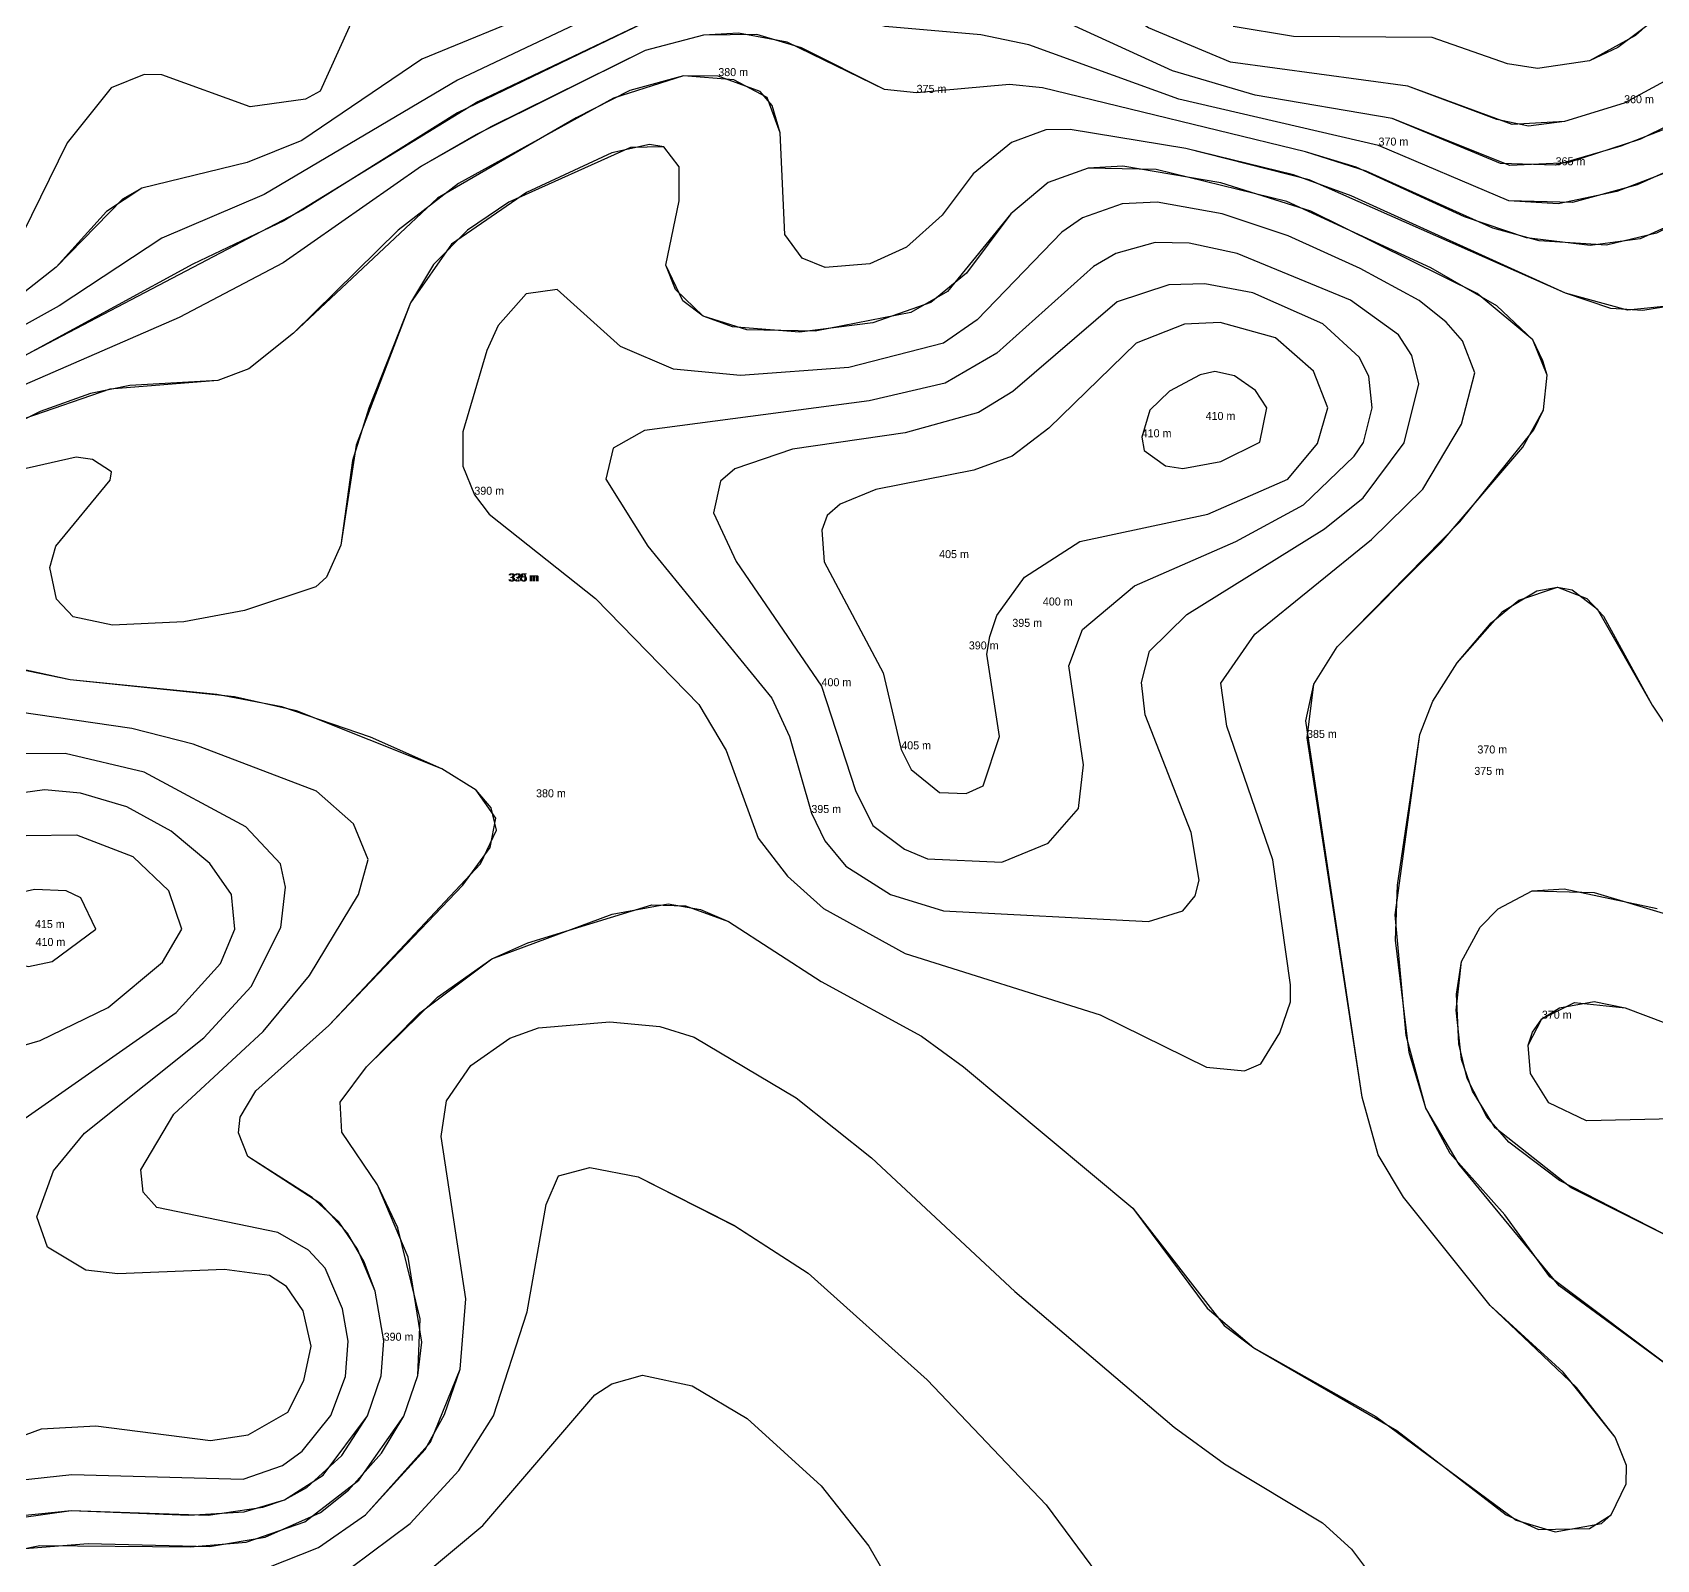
# Model space of a CAD drawing. Extents: x 104.513 to 104.5295, y 28.4567 to 28.4663.
# Drawn here: x 104.520084 to 104.523953, y 28.459184 to 28.462821 of the extents above; entities that cross this region are included whole.
import ezdxf

# ---------------------------------------------------------------- set-up
doc = ezdxf.new("R2010")
doc.units = 0
doc.header["$MEASUREMENT"] = 0
for name, color, linetype in [('Contour_Line_Intermediate', 7, 'Continuous'), ('Contour_Line_Major', 7, 'Continuous'), ('Contour_Line_Minor', 7, 'Continuous'), ('FeatureAttribs', 7, 'Continuous'), ('Iso-height_Area', 7, 'Continuous')]:
    doc.layers.add(name, color=color, linetype=linetype)

# ---------------------------------------------------------------- blocks, each defined once
blk = doc.blocks.new('FEATURE')

msp = doc.modelspace()

# ---------------------------------------------------------------- linework, layer by layer
at = {"layer": 'Contour_Line_Intermediate', "color": 36, "true_color": 0x804000}
for points in [[(104.524072, 28.462401, 375), (104.5239137, 28.4623294, 375), (104.5237947, 28.4623138, 375), (104.523643, 28.4623315, 375), (104.5234948, 28.4623816, 375), (104.5232368, 28.4625002, 375), (104.5231166, 28.4625367, 375), (104.52249, 28.4626887, 375), (104.5224114, 28.4626971, 375), (104.5221901, 28.4626771, 375), (104.5221139, 28.4626853, 375), (104.5219157, 28.4627845, 375), (104.5218093, 28.4628159, 375), (104.5216821, 28.4628145, 375), (104.5215435, 28.4627779, 375), (104.5211777, 28.4625971, 375), (104.5210109, 28.4625026, 375), (104.520681, 28.4622726, 375), (104.5204331, 28.4621419, 375), (104.5200652, 28.461982, 375)], [(104.523997, 28.4599458, 375), (104.5237218, 28.4600868, 375), (104.5236006, 28.4601779, 375), (104.5235484, 28.4602383, 375), (104.5235015, 28.4603295, 375), (104.5234815, 28.460412, 375), (104.5234763, 28.4605302, 375), (104.523488, 28.4606086, 375), (104.5235326, 28.4606903, 375), (104.5235752, 28.4607337, 375), (104.5236561, 28.4607767, 375), (104.5238044, 28.460773, 375), (104.5240219, 28.4607075, 375)], [(104.5208432, 28.4591648, 375), (104.5209837, 28.4592701, 375), (104.5210998, 28.4593964, 375), (104.5211825, 28.4595266, 375), (104.5212627, 28.4597741, 375), (104.521308, 28.4600296, 375), (104.5213372, 28.460098, 375), (104.521412, 28.4601179, 375), (104.5215266, 28.4600954, 375), (104.5217544, 28.4599804, 375), (104.5219316, 28.4598662, 375), (104.5222155, 28.4596118, 375), (104.5224986, 28.4593145, 375), (104.5227091, 28.4590298, 375)]]:
    msp.add_polyline3d(points, dxfattribs=at)
at = {"layer": 'Contour_Line_Major', "color": 36, "true_color": 0x804000}
for points in [[(104.5232754, 28.4619273, 400), (104.5232675, 28.462002, 400), (104.5232442, 28.4620474, 400), (104.5231579, 28.462127, 400), (104.5229908, 28.4622006, 400), (104.5228763, 28.4622223, 400), (104.5227912, 28.4622197, 400), (104.5226676, 28.4621793, 400), (104.5224195, 28.4619662, 400), (104.5223377, 28.461916, 400), (104.5221629, 28.4618676, 400), (104.5218941, 28.4618282, 400), (104.521757, 28.4617813, 400), (104.5217227, 28.4617523, 400), (104.5217062, 28.4616771, 400), (104.52176, 28.461561, 400), (104.5219636, 28.4612639, 400), (104.5220442, 28.4610157, 400), (104.522086, 28.4609319, 400), (104.5221614, 28.460876, 400), (104.5222158, 28.4608529, 400), (104.5223931, 28.4608447, 400), (104.5225032, 28.46089, 400), (104.5225757, 28.4609726, 400), (104.5225874, 28.4610771, 400), (104.5225529, 28.4613123, 400), (104.5225849, 28.4613988, 400), (104.5227093, 28.461503, 400), (104.5229501, 28.4616086, 400), (104.5231116, 28.4616956, 400), (104.5232325, 28.4618118, 400), (104.5232549, 28.4618441, 400), (104.5232754, 28.4619273, 400)], [(104.5207478, 28.4596923, 400), (104.520729, 28.4597762, 400), (104.5206888, 28.4598342, 400), (104.5206488, 28.4598602, 400), (104.5205417, 28.4598752, 400), (104.5202874, 28.4598648, 400), (104.5202109, 28.4598735, 400), (104.52012, 28.4599282, 400), (104.5200944, 28.4600001, 400), (104.5201344, 28.46011, 400), (104.5202082, 28.4601998, 400), (104.5204924, 28.4604265, 400), (104.5206049, 28.4605492, 400), (104.5206753, 28.4606897, 400), (104.5206871, 28.4607857, 400), (104.5206746, 28.4608407, 400), (104.5205921, 28.4609288, 400), (104.5203504, 28.4610591, 400), (104.5201622, 28.4611034, 400), (104.5199324, 28.4611019, 400)], [(104.5197697, 28.4593715, 400), (104.5201052, 28.4594951, 400), (104.520235, 28.4595027, 400), (104.5205084, 28.4594679, 400), (104.5205979, 28.4594814, 400), (104.5206926, 28.4595348, 400), (104.5207302, 28.4596103, 400), (104.5207478, 28.4596923, 400)]]:
    msp.add_polyline3d(points, dxfattribs=at)
at = {"layer": 'Contour_Line_Minor', "color": 36, "true_color": 0x804000}
for points in [[(104.5240482, 28.4627465, 360), (104.5238754, 28.4626524, 360), (104.5237331, 28.4626086, 360), (104.5236477, 28.4625981, 360), (104.5235723, 28.4626134, 360), (104.5233602, 28.4626933, 360), (104.5229377, 28.4627502, 360), (104.5227421, 28.4628319, 360), (104.522491, 28.4629953, 360), (104.5223798, 28.4630492, 360), (104.5221221, 28.4631149, 360), (104.5219604, 28.4631222, 360), (104.5218305, 28.4631018, 360), (104.5216774, 28.4630521, 360), (104.5212984, 28.4628745, 360), (104.5210118, 28.4627573, 360), (104.5207254, 28.462564, 360), (104.5205956, 28.4625115, 360), (104.5203449, 28.4624504, 360), (104.52026, 28.4623944, 360), (104.5201401, 28.4622623, 360), (104.5200511, 28.4621916, 360)], [(104.523991, 28.4625975, 365), (104.5238673, 28.4625504, 365), (104.5237122, 28.4625046, 365), (104.5235809, 28.4625089, 365), (104.5233232, 28.4626157, 365), (104.5229969, 28.4626719, 365), (104.5227997, 28.4627295, 365), (104.5223808, 28.4629219, 365), (104.5219779, 28.4630063, 365), (104.5218647, 28.4630127, 365), (104.5217276, 28.4629887, 365), (104.5215096, 28.4629037, 365), (104.5210966, 28.4627073, 365), (104.5206357, 28.4624351, 365), (104.5203923, 28.4623314, 365), (104.520148, 28.4621698, 365), (104.5196855, 28.4619133, 365)], [(104.5239926, 28.4624934, 370), (104.5238582, 28.4624418, 370), (104.5237186, 28.462413, 370), (104.5236011, 28.4624202, 370), (104.5232904, 28.4625515, 370), (104.5228148, 28.4626619, 370), (104.5224571, 28.4627917, 370), (104.5223427, 28.4628152, 370), (104.522115, 28.4628351, 370), (104.5218523, 28.4629121, 370), (104.5217324, 28.4629061, 370), (104.5215857, 28.462865, 370), (104.5211445, 28.4626561, 370), (104.5206826, 28.4623727, 370), (104.520466, 28.4622695, 370), (104.5197186, 28.4618627, 370)], [(104.5208577, 28.4628757, 355), (104.5207695, 28.4626809, 355), (104.5207345, 28.4626617, 355), (104.5206025, 28.4626437, 355), (104.5203924, 28.4627199, 355), (104.5203501, 28.4627212, 355), (104.5202716, 28.4626892, 355), (104.5201664, 28.462558, 355), (104.52006, 28.4623412, 355)], [(104.5239865, 28.4628892, 355), (104.5239026, 28.4628139, 355), (104.5237926, 28.4627534, 355), (104.5236691, 28.462735, 355), (104.5235972, 28.4627464, 355), (104.5234178, 28.4628093, 355), (104.5230875, 28.4628115, 355), (104.5229444, 28.462835, 355)], [(104.5239937, 28.4621709, 380), (104.5239202, 28.4621591, 380), (104.5238436, 28.4621636, 380), (104.523736, 28.4622003, 380), (104.5232256, 28.4624318, 380), (104.5230875, 28.462482, 380), (104.5228313, 28.4625446, 380), (104.5225562, 28.46259, 380), (104.522498, 28.4625893, 380), (104.522416, 28.4625588, 380), (104.5223248, 28.462484, 380), (104.5222508, 28.4623862, 380), (104.5221662, 28.4623094, 380), (104.5220785, 28.46227, 380), (104.5219725, 28.4622612, 380), (104.5219172, 28.4622838, 380), (104.5218761, 28.4623399, 380), (104.5218653, 28.4625823, 380), (104.5218459, 28.4626472, 380), (104.5218177, 28.4626802, 380), (104.5217177, 28.462717, 380), (104.5216347, 28.4627174, 380), (104.5215072, 28.4626827, 380), (104.5213795, 28.4626179, 380), (104.5210485, 28.4624266, 380), (104.5207062, 28.4621047, 380), (104.5205998, 28.4620196, 380), (104.5205254, 28.4619924, 380), (104.5202686, 28.4619715, 380), (104.5200658, 28.4619015, 380)], [(104.5200457, 28.4592086, 385), (104.5202163, 28.4592223, 385), (104.520506, 28.459215, 385), (104.5206385, 28.459237, 385), (104.5207705, 28.4592962, 385), (104.520837, 28.459349, 385), (104.5209157, 28.4594377, 385), (104.5209685, 28.4595259, 385), (104.5210021, 28.4596226, 385), (104.5210077, 28.4597571, 385), (104.5209542, 28.4599744, 385), (104.5209061, 28.4600767, 385), (104.5208212, 28.4602019, 385), (104.5208173, 28.4602736, 385), (104.5208796, 28.4603578, 385), (104.5210491, 28.4605237, 385), (104.5211782, 28.4606151, 385), (104.5212639, 28.460653, 385), (104.5215593, 28.4607434, 385), (104.5216398, 28.4607412, 385), (104.5217416, 28.4607036, 385), (104.5219625, 28.4605607, 385), (104.5222019, 28.4604307, 385), (104.522302, 28.4603577, 385), (104.5227055, 28.4600208, 385), (104.5229225, 28.4597417, 385), (104.5229937, 28.4596884, 385), (104.523334, 28.4594917, 385), (104.5235943, 28.4592909, 385), (104.5236716, 28.4592558, 385), (104.5237928, 28.4592581, 385), (104.5238449, 28.4592902, 385), (104.5238799, 28.459364, 385), (104.5238808, 28.4594078, 385), (104.5238544, 28.4594753, 385), (104.5237623, 28.459594, 385), (104.5235567, 28.4597889, 385), (104.52335, 28.4600469, 385), (104.5232898, 28.4601479, 385), (104.5232517, 28.4602853, 385), (104.5231201, 28.4611408, 385), (104.5231359, 28.4612689, 385), (104.5231915, 28.4613579, 385), (104.5234842, 28.4616553, 385), (104.5236601, 28.4618744, 385), (104.5236837, 28.4619225, 385), (104.5236918, 28.4620048, 385), (104.5236577, 28.4620893, 385), (104.5235253, 28.4621996, 385), (104.523129, 28.4623952, 385), (104.5229146, 28.462463, 385), (104.5226816, 28.4625023, 385), (104.5225984, 28.4624981, 385), (104.5225032, 28.4624636, 385), (104.5224145, 28.4623892, 385), (104.5222634, 28.4622043, 385), (104.522176, 28.4621544, 385), (104.5219483, 28.4621095, 385), (104.5217856, 28.4621124, 385), (104.5216814, 28.462145, 385), (104.5216154, 28.4622084, 385), (104.5215926, 28.4622668, 385), (104.5216242, 28.4624201, 385), (104.5216245, 28.4625012, 385), (104.5215877, 28.4625488, 385), (104.5215088, 28.4625473, 385), (104.5212186, 28.4624165, 385), (104.5211203, 28.4623504, 385), (104.5210395, 28.4622687, 385), (104.5209844, 28.462177, 385), (104.5208854, 28.4619264, 385), (104.5208461, 28.4618017, 385), (104.5208182, 28.4615998, 385), (104.5207844, 28.4615233, 385), (104.5207592, 28.461501, 385), (104.5205891, 28.4614446, 385), (104.5204448, 28.4614172, 385), (104.5202744, 28.4614093, 385), (104.5201811, 28.4614293, 385), (104.5201416, 28.4614712, 385), (104.5201256, 28.4615468, 385), (104.5201396, 28.4615974, 385), (104.5202691, 28.4617547, 385), (104.520272, 28.4617746, 385), (104.5202273, 28.4618038, 385), (104.5201882, 28.4618093, 385), (104.5200516, 28.4617784, 385)], [(104.5235201, 28.4620101, 390), (104.5234904, 28.4620865, 390), (104.5234513, 28.4621307, 390), (104.5233868, 28.4621828, 390), (104.523247, 28.4622586, 390), (104.523075, 28.4623369, 390), (104.5229176, 28.4623888, 390), (104.522763, 28.4624166, 390), (104.5226799, 28.4624126, 390), (104.5225853, 28.4623791, 390), (104.5225357, 28.4623455, 390), (104.522334, 28.4621369, 390), (104.5222541, 28.462081, 390), (104.5220289, 28.4620229, 390), (104.5217707, 28.4620039, 390), (104.5216109, 28.4620192, 390), (104.521485, 28.4620728, 390), (104.5213339, 28.462209, 390), (104.5212598, 28.4621985, 390), (104.521193, 28.4621233, 390), (104.5211667, 28.4620636, 390), (104.5211091, 28.4618695, 390), (104.5211089, 28.4617883, 390), (104.5211366, 28.46172, 390), (104.5211719, 28.4616734, 390), (104.5214252, 28.461473, 390), (104.5216712, 28.4612208, 390), (104.5217362, 28.4611108, 390), (104.5218126, 28.4609021, 390), (104.5218825, 28.4608113, 390), (104.5219683, 28.4607349, 390), (104.5221629, 28.4606277, 390), (104.5226276, 28.4604816, 390), (104.522881, 28.4603568, 390), (104.5229711, 28.4603478, 390), (104.5230103, 28.4603647, 390), (104.5230549, 28.4604388, 390), (104.5230803, 28.4605121, 390), (104.5230804, 28.4605527, 390), (104.5230387, 28.4608508, 390), (104.522929, 28.4611688, 390), (104.522915, 28.4612716, 390), (104.5229956, 28.4613877, 390), (104.523274, 28.4616134, 390), (104.5233956, 28.461733, 390), (104.5234884, 28.4618878, 390), (104.5235201, 28.4620101, 390)], [(104.5233861, 28.4619839, 395), (104.5233694, 28.4620515, 395), (104.5233376, 28.4621005, 395), (104.5232238, 28.4621837, 395), (104.5229538, 28.4622945, 395), (104.5228396, 28.4623192, 395), (104.522758, 28.4623206, 395), (104.5226645, 28.4622943, 395), (104.5226114, 28.4622637, 395), (104.5223815, 28.4620575, 395), (104.5222582, 28.461986, 395), (104.5220771, 28.4619437, 395), (104.521542, 28.4618728, 395), (104.5214672, 28.4618309, 395), (104.5214501, 28.4617573, 395), (104.5215502, 28.4615974, 395), (104.5218449, 28.4612356, 395), (104.521887, 28.461144, 395), (104.5219394, 28.460962, 395), (104.5219718, 28.460896, 395), (104.5220215, 28.4608356, 395), (104.5221275, 28.4607677, 395), (104.5222543, 28.4607287, 395), (104.5227423, 28.460704, 395), (104.5228242, 28.4607287, 395), (104.5228534, 28.4607651, 395), (104.5228632, 28.4608023, 395), (104.5228443, 28.4609158, 395), (104.5227346, 28.4611957, 395), (104.5227261, 28.4612731, 395), (104.5227445, 28.4613477, 395), (104.5228334, 28.4614344, 395), (104.5231614, 28.4616389, 395), (104.5232534, 28.4617124, 395), (104.5233514, 28.4618435, 395), (104.5233861, 28.4619839, 395)], [(104.5231698, 28.4619273, 405), (104.5231355, 28.4620144, 405), (104.523045, 28.4620938, 405), (104.5229133, 28.4621299, 405), (104.5228279, 28.4621261, 405), (104.5227129, 28.4620807, 405), (104.5225052, 28.4618787, 405), (104.5224176, 28.4618121, 405), (104.522326, 28.4617783, 405), (104.5220928, 28.4617321, 405), (104.5220078, 28.4616978, 405), (104.5219771, 28.4616708, 405), (104.5219642, 28.4616356, 405), (104.5219702, 28.4615601, 405), (104.5221103, 28.4612962, 405), (104.5221535, 28.4611136, 405), (104.5221775, 28.4610653, 405), (104.5222448, 28.4610106, 405), (104.5223085, 28.4610083, 405), (104.5223485, 28.4610266, 405), (104.5223872, 28.4611441, 405), (104.5223575, 28.4613407, 405), (104.5223648, 28.4613822, 405), (104.5223814, 28.4614322, 405), (104.5224471, 28.4615236, 405), (104.5225792, 28.4616084, 405), (104.5228835, 28.4616741, 405), (104.5230745, 28.4617574, 405), (104.523145, 28.4618417, 405), (104.5231698, 28.4619273, 405)], [(104.5230246, 28.4619273, 410), (104.5229972, 28.4619685, 410), (104.5229472, 28.4620035, 410), (104.5229005, 28.4620135, 410), (104.5228658, 28.4620059, 410), (104.5227923, 28.4619666, 410), (104.5227454, 28.4619217, 410), (104.5227263, 28.4618569, 410), (104.5227324, 28.4618254, 410), (104.5227828, 28.4617885, 410), (104.522824, 28.4617827, 410), (104.5229148, 28.461799, 410), (104.5230075, 28.4618455, 410), (104.5230246, 28.4619273, 410)], [(104.5240077, 28.4596256, 380), (104.5236984, 28.4598576, 380), (104.5235911, 28.4600053, 380), (104.5234614, 28.460151, 380), (104.523403, 28.4602588, 380), (104.5233559, 28.460432, 380), (104.52333, 28.4607194, 380), (104.5233888, 28.4611487, 380), (104.52342, 28.4612283, 380), (104.5234776, 28.4613194, 380), (104.5235584, 28.4614148, 380), (104.5236248, 28.4614691, 380), (104.5237168, 28.4615001, 380), (104.5237517, 28.4614939, 380), (104.5238109, 28.4614486, 380), (104.5239421, 28.4612192, 380), (104.5241268, 28.4609437, 380)], [(104.5200126, 28.4592844, 390), (104.5201762, 28.4593011, 390), (104.5205029, 28.4592898, 390), (104.5206326, 28.4593087, 390), (104.5206841, 28.4593261, 390), (104.5207766, 28.4593853, 390), (104.5208821, 28.4595263, 390), (104.5209149, 28.4596214, 390), (104.5209206, 28.4597052, 390), (104.5209003, 28.4598235, 390), (104.5208741, 28.4598932, 390), (104.5208341, 28.4599616, 390), (104.5207713, 28.4600313, 390), (104.5205969, 28.4601437, 390), (104.5205749, 28.4602002, 390), (104.5205786, 28.4602376, 390), (104.5206159, 28.4603001, 390), (104.5207899, 28.4604556, 390), (104.5211516, 28.4608407, 390), (104.5211895, 28.4609214, 390), (104.5211769, 28.4609745, 390), (104.5211412, 28.4610166, 390), (104.5210588, 28.4610675, 390), (104.5207128, 28.4612057, 390), (104.5205654, 28.4612387, 390), (104.520174, 28.4612788, 390), (104.5197958, 28.461357, 390)], [(104.5208838, 28.4608512, 395), (104.5208488, 28.4609366, 395), (104.5207608, 28.4610144, 395), (104.5204666, 28.4611262, 395), (104.520321, 28.4611635, 395), (104.5200474, 28.4612027, 395)], [(104.520566, 28.4606857, 405), (104.5205583, 28.460768, 405), (104.5205064, 28.4608419, 405), (104.5204144, 28.4609184, 405), (104.5203089, 28.4609767, 405), (104.5201984, 28.4610092, 405), (104.5201125, 28.461017, 405), (104.5199915, 28.4610005, 405)], [(104.5204402, 28.4606857, 410), (104.5204089, 28.460777, 410), (104.5203236, 28.4608579, 410), (104.5201898, 28.460909, 410), (104.5200685, 28.4609073, 410), (104.519934, 28.4608684, 410), (104.5198504, 28.4608113, 410), (104.5198095, 28.4607673, 410), (104.5197669, 28.4606883, 410), (104.5197663, 28.4605939, 410), (104.5197911, 28.4605089, 410), (104.5198384, 28.4604207, 410), (104.5198892, 28.4603882, 410), (104.5199682, 28.4603816, 410), (104.5201026, 28.4604204, 410), (104.5202642, 28.460499, 410), (104.5203936, 28.460607, 410), (104.5204402, 28.4606857, 410)], [(104.5200463, 28.4593727, 395), (104.5201774, 28.4593869, 395), (104.5205862, 28.4593753, 395), (104.5206795, 28.4594084, 395), (104.5207266, 28.4594419, 395), (104.5207951, 28.4595274, 395), (104.5208296, 28.4596202, 395), (104.5208358, 28.4597042, 395), (104.5208228, 28.4597814, 395), (104.520781, 28.4598782, 395), (104.5207414, 28.4599208, 395), (104.5206688, 28.4599632, 395), (104.5203801, 28.4600226, 395), (104.5203481, 28.4600587, 395), (104.5203421, 28.460112, 395), (104.5204211, 28.4602451, 395), (104.5206335, 28.4604419, 395), (104.5207443, 28.460575, 395), (104.5208609, 28.460768, 395), (104.5208838, 28.4608512, 395)], [(104.5202346, 28.4606857, 415), (104.5201993, 28.4607598, 415), (104.5201643, 28.4607763, 415), (104.5200885, 28.4607796, 415), (104.5200178, 28.4607642, 415), (104.5199371, 28.4606783, 415), (104.5199917, 28.4606145, 415), (104.5200748, 28.4605963, 415), (104.5201308, 28.4606082, 415), (104.5202346, 28.4606857, 415)], [(104.5200589, 28.4602298, 405), (104.5204263, 28.460487, 405), (104.5205322, 28.4606037, 405), (104.520566, 28.4606857, 405)], [(104.5239936, 28.4602337, 370), (104.5237855, 28.4602288, 370), (104.5236963, 28.4602719, 370), (104.5236524, 28.4603417, 370), (104.5236469, 28.460409, 370), (104.5236572, 28.4604403, 370), (104.5236795, 28.4604721, 370), (104.5237217, 28.4604977, 370), (104.5238042, 28.460513, 370), (104.5238779, 28.4604983, 370), (104.5241197, 28.4604066, 370)], [(104.5206434, 28.4591641, 380), (104.5207654, 28.459213, 380), (104.5208776, 28.4592908, 380), (104.5210197, 28.459446, 380), (104.5210657, 28.4595293, 380), (104.5211028, 28.4596373, 380), (104.5211166, 28.4598053, 380), (104.5210579, 28.4601919, 380), (104.5210701, 28.4602769, 380), (104.5211285, 28.460361, 380), (104.5212215, 28.4604259, 380), (104.5212897, 28.4604504, 380), (104.521459, 28.460465, 380), (104.5215784, 28.4604534, 380), (104.5216602, 28.4604281, 380), (104.5219032, 28.4602839, 380), (104.5220827, 28.4601411, 380), (104.522424, 28.4598226, 380), (104.5228037, 28.4594996, 380), (104.5229237, 28.4594117, 380), (104.5231566, 28.4592717, 380), (104.5232258, 28.4592087, 380), (104.523295, 28.4591168, 380)], [(104.521017, 28.4591482, 370), (104.5211568, 28.459265, 370), (104.5214234, 28.4595761, 370), (104.5214638, 28.4596029, 370), (104.5215369, 28.4596232, 370), (104.5216558, 28.4595975, 370), (104.5217868, 28.4595199, 370), (104.521963, 28.4593597, 370), (104.5220766, 28.4592163, 370), (104.5221779, 28.4590396, 370)]]:
    msp.add_polyline3d(points, dxfattribs=at)
at = {"layer": 'Iso-height_Area', "color": 3, "true_color": 0x0efe00}
msp.add_polyline3d([(104.5240482, 28.4627465, 360), (104.5238754, 28.4626524, 360), (104.5237331, 28.4626086, 360), (104.523609, 28.4626017, 360), (104.5233602, 28.4626933, 360), (104.5229377, 28.4627502, 360), (104.5227421, 28.4628319, 360), (104.522491, 28.4629953, 360), (104.5223798, 28.4630492, 360), (104.5221221, 28.4631149, 360), (104.5219604, 28.4631222, 360), (104.5218305, 28.4631018, 360), (104.5216774, 28.4630521, 360), (104.5212984, 28.4628745, 360), (104.5210118, 28.4627573, 360), (104.5207254, 28.462564, 360), (104.5205956, 28.4625115, 360), (104.5203449, 28.4624504, 360), (104.5202981, 28.4624243, 360), (104.5201401, 28.4622623, 360), (104.5200511, 28.4621916, 360)], dxfattribs=at)
at = {"layer": 'Iso-height_Area', "color": 80, "true_color": 0x2afe00}
msp.add_polyline3d([(104.5241236, 28.4626702, 365), (104.5239142, 28.462567, 365), (104.5237413, 28.4625104, 365), (104.523603, 28.462504, 365), (104.5233232, 28.4626157, 365), (104.5229969, 28.4626719, 365), (104.5227997, 28.4627295, 365), (104.5223808, 28.4629219, 365), (104.5219779, 28.4630063, 365), (104.5218647, 28.4630127, 365), (104.5217276, 28.4629887, 365), (104.5215096, 28.4629037, 365), (104.5210966, 28.4627073, 365), (104.5206357, 28.4624351, 365), (104.5203923, 28.4623314, 365), (104.520148, 28.4621698, 365), (104.5196855, 28.4619133, 365)], dxfattribs=at)
at = {"layer": 'Iso-height_Area', "color": 80, "true_color": 0x46fe00}
for points in [[(104.5240748, 28.4625331, 370), (104.5239061, 28.4624584, 370), (104.5237524, 28.4624161, 370), (104.5236011, 28.4624202, 370), (104.5232904, 28.4625515, 370), (104.5228148, 28.4626619, 370), (104.5224571, 28.4627917, 370), (104.5223427, 28.4628152, 370), (104.522115, 28.4628351, 370), (104.5218523, 28.4629121, 370), (104.5217324, 28.4629061, 370), (104.5215857, 28.462865, 370), (104.5210962, 28.4626299, 370), (104.5207281, 28.4623982, 370), (104.5198909, 28.4619601, 370)], [(104.5239936, 28.4602337, 370), (104.5237855, 28.4602288, 370), (104.5236963, 28.4602719, 370), (104.5236524, 28.4603417, 370), (104.5236469, 28.460409, 370), (104.5236795, 28.4604721, 370), (104.5237573, 28.4605108, 370), (104.5238779, 28.4604983, 370), (104.5241197, 28.4604066, 370)], [(104.521017, 28.4591482, 370), (104.5211568, 28.459265, 370), (104.5214234, 28.4595761, 370), (104.5214638, 28.4596029, 370), (104.5215369, 28.4596232, 370), (104.5216558, 28.4595975, 370), (104.5217868, 28.4595199, 370), (104.521963, 28.4593597, 370), (104.5220766, 28.4592163, 370), (104.5221779, 28.4590396, 370)]]:
    msp.add_polyline3d(points, dxfattribs=at)
at = {"layer": 'Iso-height_Area', "color": 3, "true_color": 0x00fe18}
for points in [[(104.5208577, 28.4628757, 355), (104.5207695, 28.4626809, 355), (104.5207345, 28.4626617, 355), (104.5206025, 28.4626437, 355), (104.5203924, 28.4627199, 355), (104.5203501, 28.4627212, 355), (104.5202716, 28.4626892, 355), (104.5201664, 28.462558, 355), (104.52006, 28.4623412, 355)], [(104.5239545, 28.4628546, 355), (104.5238602, 28.4627851, 355), (104.5237926, 28.4627534, 355), (104.5236691, 28.462735, 355), (104.5235972, 28.4627464, 355), (104.5234178, 28.4628093, 355), (104.5230875, 28.4628115, 355), (104.5229444, 28.462835, 355)]]:
    msp.add_polyline3d(points, dxfattribs=at)
at = {"layer": 'Iso-height_Area', "color": 70, "true_color": 0x62fe00}
for points in [[(104.524072, 28.462401, 375), (104.5239522, 28.4623427, 375), (104.5238337, 28.4623146, 375), (104.523673, 28.4623247, 375), (104.5235625, 28.4623547, 375), (104.5232612, 28.4624904, 375), (104.5231166, 28.4625367, 375), (104.52249, 28.4626887, 375), (104.5224114, 28.4626971, 375), (104.5221901, 28.4626771, 375), (104.5221139, 28.4626853, 375), (104.5218819, 28.4627978, 375), (104.5217661, 28.4628196, 375), (104.5216821, 28.4628145, 375), (104.5215435, 28.4627779, 375), (104.5211404, 28.4625768, 375), (104.5210109, 28.4625026, 375), (104.520681, 28.4622726, 375), (104.5204331, 28.4621419, 375), (104.5200652, 28.461982, 375)], [(104.523997, 28.4599458, 375), (104.5237491, 28.4600692, 375), (104.5235679, 28.4602122, 375), (104.5235144, 28.4602996, 375), (104.5234878, 28.4603746, 375), (104.5234756, 28.4604926, 375), (104.523488, 28.4606086, 375), (104.5235326, 28.4606903, 375), (104.5235752, 28.4607337, 375), (104.5236561, 28.4607767, 375), (104.5237322, 28.4607815, 375), (104.5239542, 28.4607347, 375)], [(104.5208432, 28.4591648, 375), (104.5209837, 28.4592701, 375), (104.5210998, 28.4593964, 375), (104.5211825, 28.4595266, 375), (104.5212627, 28.4597741, 375), (104.521308, 28.4600296, 375), (104.5213372, 28.460098, 375), (104.521412, 28.4601179, 375), (104.5215266, 28.4600954, 375), (104.5217597, 28.4599775, 375), (104.5219316, 28.4598662, 375), (104.5222155, 28.4596118, 375), (104.5224986, 28.4593145, 375), (104.5227091, 28.4590298, 375)]]:
    msp.add_polyline3d(points, dxfattribs=at)
at = {"layer": 'Iso-height_Area', "color": 70, "true_color": 0x7efe00}
for points in [[(104.5239937, 28.4621709, 380), (104.5238836, 28.4621599, 380), (104.523736, 28.4622003, 380), (104.5231251, 28.4624699, 380), (104.5228313, 28.4625446, 380), (104.5225562, 28.46259, 380), (104.522498, 28.4625893, 380), (104.522416, 28.4625588, 380), (104.5223248, 28.462484, 380), (104.5222508, 28.4623862, 380), (104.5221662, 28.4623094, 380), (104.5220785, 28.46227, 380), (104.5219725, 28.4622612, 380), (104.5219172, 28.4622838, 380), (104.5218761, 28.4623399, 380), (104.5218653, 28.4625823, 380), (104.5218341, 28.4626659, 380), (104.521755, 28.4627078, 380), (104.5216347, 28.4627174, 380), (104.5214684, 28.4626645, 380), (104.5210987, 28.4624613, 380), (104.5209554, 28.4623501, 380), (104.5207062, 28.4621047, 380), (104.5205998, 28.4620196, 380), (104.5205254, 28.4619924, 380), (104.5203157, 28.4619798, 380), (104.5202226, 28.4619608, 380), (104.5201025, 28.4619182, 380), (104.519935, 28.4618349, 380)], [(104.5240077, 28.4596256, 380), (104.5237208, 28.4598362, 380), (104.5234821, 28.4601247, 380), (104.523403, 28.4602588, 380), (104.5233635, 28.4603918, 380), (104.5233309, 28.460659, 380), (104.5233352, 28.4607899, 380), (104.5233888, 28.4611487, 380), (104.52342, 28.4612283, 380), (104.5234776, 28.4613194, 380), (104.523586, 28.4614417, 380), (104.5236672, 28.4614908, 380), (104.5237168, 28.4615001, 380), (104.5237864, 28.4614729, 380), (104.5238259, 28.4614305, 380), (104.5239421, 28.4612192, 380), (104.5241268, 28.4609437, 380)], [(104.5206434, 28.4591641, 380), (104.5207654, 28.459213, 380), (104.5208776, 28.4592908, 380), (104.5210323, 28.4594639, 380), (104.5211028, 28.4596373, 380), (104.5211166, 28.4598053, 380), (104.5210579, 28.4601919, 380), (104.5210701, 28.4602769, 380), (104.5211285, 28.460361, 380), (104.5212215, 28.4604259, 380), (104.5212897, 28.4604504, 380), (104.521459, 28.460465, 380), (104.5215784, 28.4604534, 380), (104.5216602, 28.4604281, 380), (104.5219032, 28.4602839, 380), (104.5220827, 28.4601411, 380), (104.522424, 28.4598226, 380), (104.5228037, 28.4594996, 380), (104.5229237, 28.4594117, 380), (104.5231566, 28.4592717, 380), (104.5232258, 28.4592087, 380), (104.523295, 28.4591168, 380)]]:
    msp.add_polyline3d(points, dxfattribs=at)
at = {"layer": 'Iso-height_Area', "color": 70, "true_color": 0x9bfe00}
msp.add_polyline3d([(104.5199403, 28.4591848, 385), (104.5201012, 28.4592174, 385), (104.5201012, 28.4592174, 385), (104.52046, 28.459214, 385), (104.520593, 28.4592255, 385), (104.5207331, 28.4592742, 385), (104.5208618, 28.4593735, 385), (104.5209685, 28.4595259, 385), (104.5210021, 28.4596226, 385), (104.5210117, 28.4597017, 385), (104.5209787, 28.4599044, 385), (104.5209061, 28.4600767, 385), (104.5208212, 28.4602019, 385), (104.5208173, 28.4602736, 385), (104.5208796, 28.4603578, 385), (104.5210069, 28.460486, 385), (104.5211782, 28.4606151, 385), (104.5214646, 28.4607209, 385), (104.5215984, 28.4607461, 385), (104.5216752, 28.460732, 385), (104.5217416, 28.4607036, 385), (104.5219625, 28.4605607, 385), (104.5222019, 28.4604307, 385), (104.522302, 28.4603577, 385), (104.5227055, 28.4600208, 385), (104.5228821, 28.4597827, 385), (104.5229937, 28.4596884, 385), (104.523284, 28.4595248, 385), (104.5236181, 28.4592777, 385), (104.5237109, 28.4592502, 385), (104.5238213, 28.4592698, 385), (104.5238449, 28.4592902, 385), (104.5238799, 28.459364, 385), (104.5238808, 28.4594078, 385), (104.5238544, 28.4594753, 385), (104.52373, 28.4596304, 385), (104.5235567, 28.4597889, 385), (104.52335, 28.4600469, 385), (104.5232898, 28.4601479, 385), (104.5232517, 28.4602853, 385), (104.5231175, 28.4611814, 385), (104.5231359, 28.4612689, 385), (104.5231915, 28.4613579, 385), (104.5234394, 28.4616063, 385), (104.5236343, 28.461833, 385), (104.5236837, 28.4619225, 385), (104.5236918, 28.4620048, 385), (104.523682, 28.4620389, 385), (104.5236577, 28.4620893, 385), (104.523572, 28.4621699, 385), (104.5234151, 28.4622604, 385), (104.5230721, 28.462418, 385), (104.5227605, 28.4624945, 385), (104.5225984, 28.4624981, 385), (104.5225032, 28.4624636, 385), (104.5224145, 28.4623892, 385), (104.5223087, 28.4622476, 385), (104.5222238, 28.4621775, 385), (104.522086, 28.4621298, 385), (104.521911, 28.462107, 385), (104.5217512, 28.4621199, 385), (104.5216814, 28.462145, 385), (104.5216331, 28.4621821, 385), (104.5215926, 28.4622668, 385), (104.5216242, 28.4624201, 385), (104.5216245, 28.4625012, 385), (104.5215877, 28.4625488, 385), (104.5215539, 28.4625545, 385), (104.521464, 28.462534, 385), (104.5212609, 28.4624402, 385), (104.5210821, 28.4623166, 385), (104.5209844, 28.462177, 385), (104.5208552, 28.4618381, 385), (104.5208182, 28.4615998, 385), (104.5207844, 28.4615233, 385), (104.5207592, 28.461501, 385), (104.5205891, 28.4614446, 385), (104.5204448, 28.4614172, 385), (104.5202744, 28.4614093, 385), (104.5201811, 28.4614293, 385), (104.5201416, 28.4614712, 385), (104.5201256, 28.4615468, 385), (104.5201396, 28.4615974, 385), (104.5202691, 28.4617547, 385), (104.520272, 28.4617746, 385), (104.5202273, 28.4618038, 385), (104.5201882, 28.4618093, 385), (104.5200516, 28.4617784, 385)], dxfattribs=at)
at = {"layer": 'Iso-height_Area', "color": 60, "true_color": 0xb7fe00}
msp.add_polyline3d([(104.5235201, 28.4620101, 390), (104.5234904, 28.4620865, 390), (104.5234513, 28.4621307, 390), (104.5233868, 28.4621828, 390), (104.523247, 28.4622586, 390), (104.523075, 28.4623369, 390), (104.5229176, 28.4623888, 390), (104.522763, 28.4624166, 390), (104.5226799, 28.4624126, 390), (104.5225853, 28.4623791, 390), (104.5225357, 28.4623455, 390), (104.522334, 28.4621369, 390), (104.5222541, 28.462081, 390), (104.5220289, 28.4620229, 390), (104.5217707, 28.4620039, 390), (104.5216109, 28.4620192, 390), (104.521485, 28.4620728, 390), (104.5213339, 28.462209, 390), (104.5212598, 28.4621985, 390), (104.521193, 28.4621233, 390), (104.5211667, 28.4620636, 390), (104.5211091, 28.4618695, 390), (104.5211089, 28.4617883, 390), (104.5211366, 28.46172, 390), (104.5211719, 28.4616734, 390), (104.5214252, 28.461473, 390), (104.5216712, 28.4612208, 390), (104.5217362, 28.4611108, 390), (104.5218126, 28.4609021, 390), (104.5218825, 28.4608113, 390), (104.5219683, 28.4607349, 390), (104.5221629, 28.4606277, 390), (104.5226276, 28.4604816, 390), (104.522881, 28.4603568, 390), (104.5229711, 28.4603478, 390), (104.5230103, 28.4603647, 390), (104.5230549, 28.4604388, 390), (104.5230803, 28.4605121, 390), (104.5230804, 28.4605527, 390), (104.5230387, 28.4608508, 390), (104.522929, 28.4611688, 390), (104.522915, 28.4612716, 390), (104.5229956, 28.4613877, 390), (104.523274, 28.4616134, 390), (104.5233956, 28.461733, 390), (104.5234884, 28.4618878, 390), (104.5235201, 28.4620101, 390)], close=True, dxfattribs=at)
at = {"layer": 'Iso-height_Area', "color": 60, "true_color": 0xd3fe00}
msp.add_polyline3d([(104.5233861, 28.4619839, 395), (104.5233694, 28.4620515, 395), (104.5233376, 28.4621005, 395), (104.5232238, 28.4621837, 395), (104.5229538, 28.4622945, 395), (104.5228396, 28.4623192, 395), (104.522758, 28.4623206, 395), (104.5226645, 28.4622943, 395), (104.5226114, 28.4622637, 395), (104.5223815, 28.4620575, 395), (104.5222582, 28.461986, 395), (104.5220771, 28.4619437, 395), (104.521542, 28.4618728, 395), (104.5214672, 28.4618309, 395), (104.5214501, 28.4617573, 395), (104.5215502, 28.4615974, 395), (104.5218449, 28.4612356, 395), (104.521887, 28.461144, 395), (104.5219394, 28.460962, 395), (104.5219718, 28.460896, 395), (104.5220215, 28.4608356, 395), (104.5221275, 28.4607677, 395), (104.5222543, 28.4607287, 395), (104.5227423, 28.460704, 395), (104.5228242, 28.4607287, 395), (104.5228534, 28.4607651, 395), (104.5228632, 28.4608023, 395), (104.5228443, 28.4609158, 395), (104.5227346, 28.4611957, 395), (104.5227261, 28.4612731, 395), (104.5227445, 28.4613477, 395), (104.5228334, 28.4614344, 395), (104.5231614, 28.4616389, 395), (104.5232534, 28.4617124, 395), (104.5233514, 28.4618435, 395), (104.5233861, 28.4619839, 395)], close=True, dxfattribs=at)
at = {"layer": 'Iso-height_Area', "color": 2, "true_color": 0xeffe00}
msp.add_polyline3d([(104.5232754, 28.4619273, 400), (104.5232675, 28.462002, 400), (104.5232442, 28.4620474, 400), (104.5231579, 28.462127, 400), (104.5229908, 28.4622006, 400), (104.5228763, 28.4622223, 400), (104.5227912, 28.4622197, 400), (104.5226676, 28.4621793, 400), (104.5224195, 28.4619662, 400), (104.5223377, 28.461916, 400), (104.5221629, 28.4618676, 400), (104.5218941, 28.4618282, 400), (104.521757, 28.4617813, 400), (104.5217227, 28.4617523, 400), (104.5217062, 28.4616771, 400), (104.52176, 28.461561, 400), (104.5219636, 28.4612639, 400), (104.5220442, 28.4610157, 400), (104.522086, 28.4609319, 400), (104.5221614, 28.460876, 400), (104.5222158, 28.4608529, 400), (104.5223931, 28.4608447, 400), (104.5225032, 28.46089, 400), (104.5225757, 28.4609726, 400), (104.5225874, 28.4610771, 400), (104.5225529, 28.4613123, 400), (104.5225849, 28.4613988, 400), (104.5227093, 28.461503, 400), (104.5229501, 28.4616086, 400), (104.5231116, 28.4616956, 400), (104.5232325, 28.4618118, 400), (104.5232549, 28.4618441, 400), (104.5232754, 28.4619273, 400)], close=True, dxfattribs=at)
at = {"layer": 'Iso-height_Area', "color": 2, "true_color": 0xfef800}
msp.add_polyline3d([(104.5231698, 28.4619273, 405), (104.5231355, 28.4620144, 405), (104.523045, 28.4620938, 405), (104.5229133, 28.4621299, 405), (104.5228279, 28.4621261, 405), (104.5227129, 28.4620807, 405), (104.5225052, 28.4618787, 405), (104.5224176, 28.4618121, 405), (104.522326, 28.4617783, 405), (104.5220928, 28.4617321, 405), (104.5220078, 28.4616978, 405), (104.5219771, 28.4616708, 405), (104.5219642, 28.4616356, 405), (104.5219702, 28.4615601, 405), (104.5221103, 28.4612962, 405), (104.5221535, 28.4611136, 405), (104.5221775, 28.4610653, 405), (104.5222448, 28.4610106, 405), (104.5223085, 28.4610083, 405), (104.5223485, 28.4610266, 405), (104.5223872, 28.4611441, 405), (104.5223575, 28.4613407, 405), (104.5223648, 28.4613822, 405), (104.5223814, 28.4614322, 405), (104.5224471, 28.4615236, 405), (104.5225792, 28.4616084, 405), (104.5228835, 28.4616741, 405), (104.5230745, 28.4617574, 405), (104.523145, 28.4618417, 405), (104.5231698, 28.4619273, 405)], close=True, dxfattribs=at)
at = {"layer": 'Iso-height_Area', "color": 2, "true_color": 0xfeea00}
for points in [[(104.5230246, 28.4619273, 410), (104.5229972, 28.4619685, 410), (104.5229472, 28.4620035, 410), (104.5229005, 28.4620135, 410), (104.5228658, 28.4620059, 410), (104.5227923, 28.4619666, 410), (104.5227454, 28.4619217, 410), (104.5227263, 28.4618569, 410), (104.5227324, 28.4618254, 410), (104.5227828, 28.4617885, 410), (104.522824, 28.4617827, 410), (104.5229148, 28.461799, 410), (104.5230075, 28.4618455, 410), (104.5230246, 28.4619273, 410)], [(104.5204402, 28.4606857, 410), (104.5204089, 28.460777, 410), (104.5203236, 28.4608579, 410), (104.5201898, 28.460909, 410), (104.5200685, 28.4609073, 410), (104.519934, 28.4608684, 410), (104.5198504, 28.4608113, 410), (104.5198095, 28.4607673, 410), (104.5197669, 28.4606883, 410), (104.5197663, 28.4605939, 410), (104.5197911, 28.4605089, 410), (104.5198384, 28.4604207, 410), (104.5198892, 28.4603882, 410), (104.5199682, 28.4603816, 410), (104.5201026, 28.4604204, 410), (104.5202642, 28.460499, 410), (104.5203936, 28.460607, 410), (104.5204402, 28.4606857, 410)]]:
    msp.add_polyline3d(points, close=True, dxfattribs=at)
at = {"layer": 'Iso-height_Area', "color": 60, "true_color": 0xb7fe00}
msp.add_polyline3d([(104.5199225, 28.4592653, 390), (104.5201762, 28.4593011, 390), (104.5204561, 28.45929, 390), (104.5205882, 28.4592974, 390), (104.5206841, 28.4593261, 390), (104.5207374, 28.4593559, 390), (104.5208207, 28.4594316, 390), (104.5208821, 28.4595263, 390), (104.5209149, 28.4596214, 390), (104.5209206, 28.4597052, 390), (104.5209003, 28.4598235, 390), (104.5208586, 28.4599232, 390), (104.5208134, 28.4599885, 390), (104.5207505, 28.4600463, 390), (104.5205969, 28.4601437, 390), (104.5205749, 28.4602002, 390), (104.5205786, 28.4602376, 390), (104.5206159, 28.4603001, 390), (104.5207899, 28.4604556, 390), (104.521109, 28.4607902, 390), (104.5211741, 28.4608799, 390), (104.5211874, 28.4609495, 390), (104.5211412, 28.4610166, 390), (104.5210588, 28.4610675, 390), (104.5208893, 28.4611426, 390), (104.5206782, 28.4612151, 390), (104.5205233, 28.4612442, 390), (104.520174, 28.4612788, 390), (104.5198318, 28.4613541, 390)], dxfattribs=at)
at = {"layer": 'Iso-height_Area', "color": 60, "true_color": 0xd3fe00}
msp.add_polyline3d([(104.5200463, 28.4593727, 395), (104.5201774, 28.4593869, 395), (104.5205862, 28.4593753, 395), (104.5206795, 28.4594084, 395), (104.5207266, 28.4594419, 395), (104.5207951, 28.4595274, 395), (104.5208296, 28.4596202, 395), (104.5208358, 28.4597042, 395), (104.5208228, 28.4597814, 395), (104.520781, 28.4598782, 395), (104.5207414, 28.4599208, 395), (104.5206688, 28.4599632, 395), (104.5203801, 28.4600226, 395), (104.5203481, 28.4600587, 395), (104.5203421, 28.460112, 395), (104.5204211, 28.4602451, 395), (104.5206335, 28.4604419, 395), (104.5207443, 28.460575, 395), (104.5208609, 28.460768, 395), (104.5208838, 28.4608512, 395), (104.5208838, 28.4608512, 395), (104.5208488, 28.4609366, 395), (104.5207608, 28.4610144, 395), (104.5204666, 28.4611262, 395), (104.520321, 28.4611635, 395), (104.5200474, 28.4612027, 395)], dxfattribs=at)
at = {"layer": 'Iso-height_Area', "color": 2, "true_color": 0xeffe00}
msp.add_polyline3d([(104.5197697, 28.4593715, 400), (104.5201052, 28.4594951, 400), (104.520235, 28.4595027, 400), (104.5205084, 28.4594679, 400), (104.5205979, 28.4594814, 400), (104.5206926, 28.4595348, 400), (104.5207302, 28.4596103, 400), (104.5207478, 28.4596923, 400), (104.5207478, 28.4596923, 400), (104.520729, 28.4597762, 400), (104.5206888, 28.4598342, 400), (104.5206488, 28.4598602, 400), (104.5205417, 28.4598752, 400), (104.5202874, 28.4598648, 400), (104.5202109, 28.4598735, 400), (104.52012, 28.4599282, 400), (104.5200944, 28.4600001, 400), (104.5201344, 28.46011, 400), (104.5202082, 28.4601998, 400), (104.5204924, 28.4604265, 400), (104.5206049, 28.4605492, 400), (104.5206753, 28.4606897, 400), (104.5206871, 28.4607857, 400), (104.5206746, 28.4608407, 400), (104.5205921, 28.4609288, 400), (104.5203504, 28.4610591, 400), (104.5201622, 28.4611034, 400), (104.5199324, 28.4611019, 400)], dxfattribs=at)
at = {"layer": 'Iso-height_Area', "color": 2, "true_color": 0xfef800}
msp.add_polyline3d([(104.5200589, 28.4602298, 405), (104.5204263, 28.460487, 405), (104.5205322, 28.4606037, 405), (104.520566, 28.4606857, 405), (104.520566, 28.4606857, 405), (104.5205583, 28.460768, 405), (104.5205064, 28.4608419, 405), (104.5204144, 28.4609184, 405), (104.5203089, 28.4609767, 405), (104.5201984, 28.4610092, 405), (104.5201125, 28.461017, 405), (104.5199915, 28.4610005, 405)], dxfattribs=at)
at = {"layer": 'Iso-height_Area', "color": 40, "true_color": 0xfedc00}
msp.add_polyline3d([(104.5202346, 28.4606857, 415), (104.5201993, 28.4607598, 415), (104.5201643, 28.4607763, 415), (104.5200885, 28.4607796, 415), (104.5200178, 28.4607642, 415), (104.5199371, 28.4606783, 415), (104.5199917, 28.4606145, 415), (104.5200748, 28.4605963, 415), (104.5201308, 28.4606082, 415), (104.5202346, 28.4606857, 415)], close=True, dxfattribs=at)

# ---------------------------------------------------------------- block references
at = {"layer": 'FeatureAttribs'}
ref = msp.add_blockref('FEATURE', (104.5217177, 28.462717, 380), dxfattribs=at)
ref.add_attrib('NAME', '380 m', (104.5217177, 28.462717, 380), dxfattribs={"height": 0.00001907})
ref = msp.add_blockref('FEATURE', (104.5221901, 28.4626771, 375), dxfattribs=at)
ref.add_attrib('NAME', '375 m', (104.5221901, 28.4626771, 375), dxfattribs={"height": 0.00001907})
ref = msp.add_blockref('FEATURE', (104.5238754, 28.4626524, 360), dxfattribs=at)
ref.add_attrib('NAME', '360 m', (104.5238754, 28.4626524, 360), dxfattribs={"height": 0.00001907})
ref = msp.add_blockref('FEATURE', (104.5232904, 28.4625515, 370), dxfattribs=at)
ref.add_attrib('NAME', '370 m', (104.5232904, 28.4625515, 370), dxfattribs={"height": 0.00001907})
ref = msp.add_blockref('FEATURE', (104.5237122, 28.4625046, 365), dxfattribs=at)
ref.add_attrib('NAME', '365 m', (104.5237122, 28.4625046, 365), dxfattribs={"height": 0.00001907})
ref = msp.add_blockref('FEATURE', (104.5228785, 28.4618981, 410), dxfattribs=at)
ref.add_attrib('NAME', '410 m', (104.5228785, 28.4618981, 410), dxfattribs={"height": 0.00001907})
ref = msp.add_blockref('FEATURE', (104.5227263, 28.4618569, 410), dxfattribs=at)
ref.add_attrib('NAME', '410 m', (104.5227263, 28.4618569, 410), dxfattribs={"height": 0.00001907})
ref = msp.add_blockref('FEATURE', (104.5211366, 28.46172, 390), dxfattribs=at)
ref.add_attrib('NAME', '390 m', (104.5211366, 28.46172, 390), dxfattribs={"height": 0.00001907})
ref = msp.add_blockref('FEATURE', (104.5222437, 28.4615691, 405), dxfattribs=at)
ref.add_attrib('NAME', '405 m', (104.5222437, 28.4615691, 405), dxfattribs={"height": 0.00001907})
ref = msp.add_blockref('FEATURE', (104.5212167, 28.4615135, 330), dxfattribs=at)
ref.add_attrib('NAME', '330 m', (104.5212167, 28.4615135, 330), dxfattribs={"height": 0.00001907})
ref = msp.add_blockref('FEATURE', (104.5212187, 28.4615135, 320), dxfattribs=at)
ref.add_attrib('NAME', '320 m', (104.5212187, 28.4615135, 320), dxfattribs={"height": 0.00001907})
ref = msp.add_blockref('FEATURE', (104.5212187, 28.4615135, 325), dxfattribs=at)
ref.add_attrib('NAME', '325 m', (104.5212187, 28.4615135, 325), dxfattribs={"height": 0.00001907})
ref = msp.add_blockref('FEATURE', (104.5212208, 28.4615135, 335), dxfattribs=at)
ref.add_attrib('NAME', '335 m', (104.5212208, 28.4615135, 335), dxfattribs={"height": 0.00001907})
ref = msp.add_blockref('FEATURE', (104.5224908, 28.4614562, 400), dxfattribs=at)
ref.add_attrib('NAME', '400 m', (104.5224908, 28.4614562, 400), dxfattribs={"height": 0.00001907})
ref = msp.add_blockref('FEATURE', (104.5224181, 28.4614054, 395), dxfattribs=at)
ref.add_attrib('NAME', '395 m', (104.5224181, 28.4614054, 395), dxfattribs={"height": 0.00001907})
ref = msp.add_blockref('FEATURE', (104.5223145, 28.4613516, 390), dxfattribs=at)
ref.add_attrib('NAME', '390 m', (104.5223145, 28.4613516, 390), dxfattribs={"height": 0.00001907})
ref = msp.add_blockref('FEATURE', (104.5219636, 28.4612639, 400), dxfattribs=at)
ref.add_attrib('NAME', '400 m', (104.5219636, 28.4612639, 400), dxfattribs={"height": 0.00001907})
ref = msp.add_blockref('FEATURE', (104.5221535, 28.4611136, 405), dxfattribs=at)
ref.add_attrib('NAME', '405 m', (104.5221535, 28.4611136, 405), dxfattribs={"height": 0.00001907})
ref = msp.add_blockref('FEATURE', (104.5231201, 28.4611408, 385), dxfattribs=at)
ref.add_attrib('NAME', '385 m', (104.5231201, 28.4611408, 385), dxfattribs={"height": 0.00001907})
ref = msp.add_blockref('FEATURE', (104.5235259, 28.4611038, 370), dxfattribs=at)
ref.add_attrib('NAME', '370 m', (104.5235259, 28.4611038, 370), dxfattribs={"height": 0.00001907})
ref = msp.add_blockref('FEATURE', (104.5235185, 28.4610527, 375), dxfattribs=at)
ref.add_attrib('NAME', '375 m', (104.5235185, 28.4610527, 375), dxfattribs={"height": 0.00001907})
ref = msp.add_blockref('FEATURE', (104.5212836, 28.4609995, 380), dxfattribs=at)
ref.add_attrib('NAME', '380 m', (104.5212836, 28.4609995, 380), dxfattribs={"height": 0.00001907})
ref = msp.add_blockref('FEATURE', (104.5219394, 28.460962, 395), dxfattribs=at)
ref.add_attrib('NAME', '395 m', (104.5219394, 28.460962, 395), dxfattribs={"height": 0.00001907})
ref = msp.add_blockref('FEATURE', (104.5200899, 28.460688, 415), dxfattribs=at)
ref.add_attrib('NAME', '415 m', (104.5200899, 28.460688, 415), dxfattribs={"height": 0.00001907})
ref = msp.add_blockref('FEATURE', (104.5200914, 28.4606453, 410), dxfattribs=at)
ref.add_attrib('NAME', '410 m', (104.5200914, 28.4606453, 410), dxfattribs={"height": 0.00001907})
ref = msp.add_blockref('FEATURE', (104.5236795, 28.4604721, 370), dxfattribs=at)
ref.add_attrib('NAME', '370 m', (104.5236795, 28.4604721, 370), dxfattribs={"height": 0.00001907})
ref = msp.add_blockref('FEATURE', (104.5209206, 28.4597052, 390), dxfattribs=at)
ref.add_attrib('NAME', '390 m', (104.5209206, 28.4597052, 390), dxfattribs={"height": 0.00001907})

doc.saveas('drawing.dxf')
